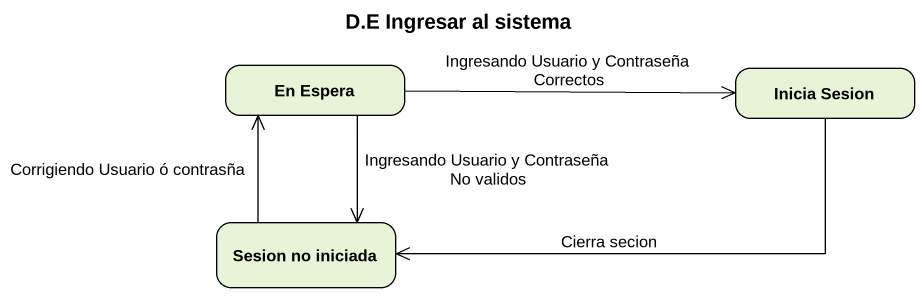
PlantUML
@startuml
title D.E Ingresar al sistema
hide empty description
state "En Espera" as En_Espera
state "Inicia Sesion" as Inicia_Sesion
state "Sesion no iniciada" as Sesion_no_iniciada
En_Espera -right-> Inicia_Sesion : Ingresando Usuario y Contraseña Correctos
En_Espera --> Sesion_no_iniciada : Ingresando Usuario y Contraseña No validos
Inicia_Sesion -left-> Sesion_no_iniciada : Cierra secion
Sesion_no_iniciada -up-> En_Espera : Corrigiendo Usuario ó contrasña
@enduml
